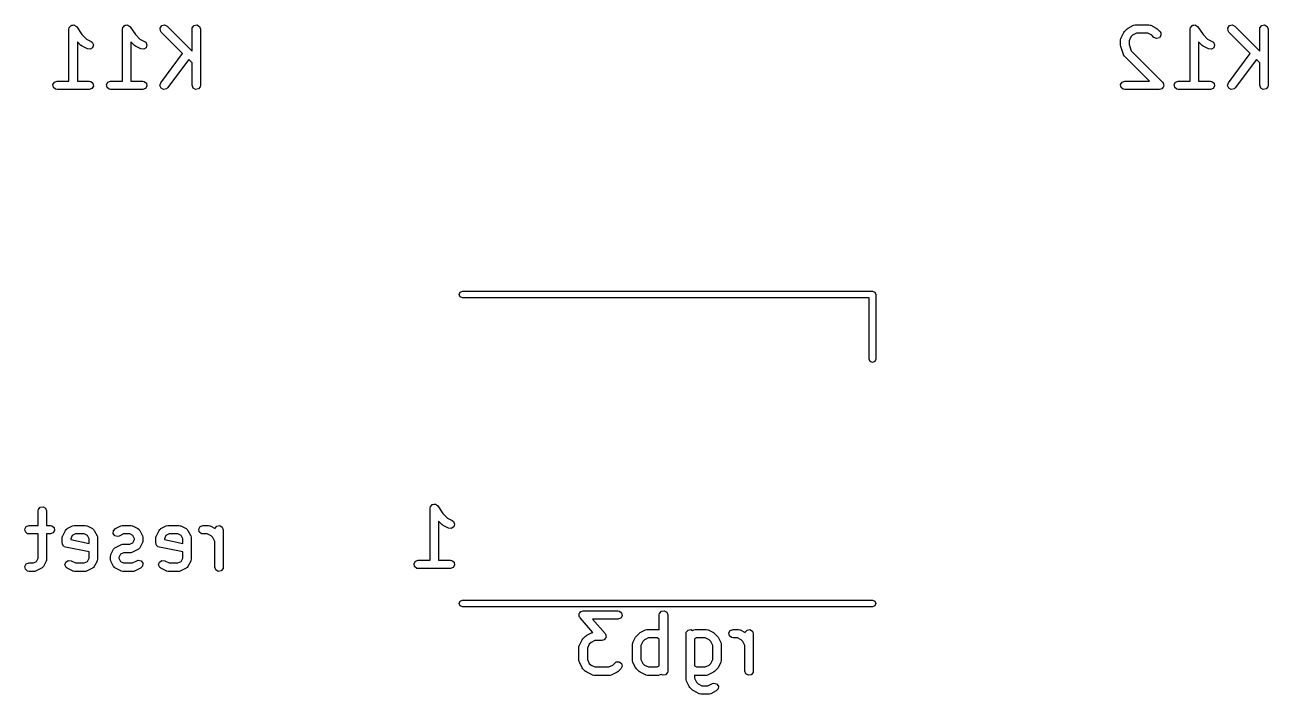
# Model space of a CAD drawing. Extents: x 129 to 198.8, y -112.3 to -31.2.
# Drawn here: x 176.66 to 198.79, y -111.96 to -100.05 of the extents above; entities that cross this region are included whole.
import ezdxf

# ---------------------------------------------------------------- set-up
doc = ezdxf.new("R2010")
doc.units = 0
doc.layers.add('BLACK', color=7, linetype='CONTINUOUS')

msp = doc.modelspace()

# ---------------------------------------------------------------- linework, layer by layer
at = {"layer": 'BLACK', "linetype": 'CONTINUOUS'}
for p, q in [((177.449, -100.127), (177.453, -100.102)), ((177.449, -101.052), (177.449, -100.127)), ((177.453, -100.102), (177.456, -100.098)), ((177.456, -100.098), (177.457, -100.094)), ((177.457, -100.094), (177.472, -100.079)), ((177.472, -100.079), (177.486, -100.062)), ((177.486, -100.062), (177.491, -100.062)), ((177.491, -100.062), (177.494, -100.059)), ((177.494, -100.059), (177.515, -100.057)), ((177.515, -100.057), (177.537, -100.054)), ((177.537, -100.054), (177.541, -100.056)), ((177.541, -100.056), (177.545, -100.055)), ((177.545, -100.055), (177.562, -100.068)), ((177.562, -100.068), (177.581, -100.079)), ((177.581, -100.079), (177.583, -100.083)), ((177.583, -100.083), (177.586, -100.086)), ((177.586, -100.086), (177.677, -100.222)), ((177.677, -100.222), (177.759, -100.304)), ((178.401, -100.127), (178.406, -100.102)), ((178.401, -101.052), (178.401, -100.127)), ((178.406, -100.102), (178.408, -100.098)), ((178.408, -100.098), (178.409, -100.094)), ((178.409, -100.094), (178.425, -100.079)), ((178.425, -100.079), (178.439, -100.062)), ((178.439, -100.062), (178.443, -100.062)), ((178.443, -100.062), (178.446, -100.059)), ((178.446, -100.059), (178.468, -100.057)), ((178.468, -100.057), (178.489, -100.054)), ((178.489, -100.054), (178.493, -100.056)), ((178.493, -100.056), (178.497, -100.055)), ((178.497, -100.055), (178.515, -100.068)), ((178.515, -100.068), (178.534, -100.079)), ((178.534, -100.079), (178.535, -100.083)), ((178.535, -100.083), (178.539, -100.086)), ((178.539, -100.086), (178.63, -100.222)), ((178.63, -100.222), (178.711, -100.304)), ((179.07, -100.108), (179.1, -100.066)), ((179.075, -100.159), (179.07, -100.108)), ((179.09, -100.18), (179.075, -100.159)), ((179.472, -100.563), (179.09, -100.18)), ((179.1, -100.066), (179.149, -100.053)), ((179.149, -100.053), (179.196, -100.074)), ((179.196, -100.074), (179.639, -100.518)), ((179.639, -100.127), (179.644, -100.102)), ((179.639, -100.518), (179.639, -100.127)), ((179.644, -100.102), (179.677, -100.062)), ((179.677, -100.062), (179.727, -100.054)), ((179.727, -100.054), (179.772, -100.079)), ((179.772, -100.079), (179.789, -100.127)), ((179.789, -100.127), (179.789, -101.127)), ((196.171, -100.284), (196.219, -100.189)), ((196.219, -100.189), (196.232, -100.171)), ((196.232, -100.171), (196.233, -100.17)), ((196.233, -100.17), (196.28, -100.122)), ((196.28, -100.122), (196.299, -100.109)), ((196.299, -100.109), (196.3, -100.108)), ((196.3, -100.108), (196.395, -100.06)), ((196.446, -100.202), (196.378, -100.237)), ((196.395, -100.06), (196.42, -100.053)), ((196.42, -100.053), (196.424, -100.054)), ((196.424, -100.054), (196.429, -100.052)), ((196.429, -100.052), (196.667, -100.052)), ((196.649, -100.202), (196.446, -100.202)), ((196.717, -100.237), (196.649, -100.202)), ((196.667, -100.052), (196.692, -100.057)), ((196.692, -100.057), (196.696, -100.06)), ((196.696, -100.06), (196.7, -100.06)), ((196.7, -100.06), (196.795, -100.108)), ((196.795, -100.108), (196.813, -100.121)), ((196.813, -100.121), (196.815, -100.122)), ((196.815, -100.122), (196.863, -100.17)), ((196.863, -100.17), (196.877, -100.191)), ((196.877, -100.191), (196.882, -100.242)), ((197.401, -100.127), (197.406, -100.102)), ((197.401, -101.052), (197.401, -100.127)), ((197.406, -100.102), (197.408, -100.098)), ((197.408, -100.098), (197.409, -100.094)), ((197.409, -100.094), (197.425, -100.079)), ((197.425, -100.079), (197.439, -100.062)), ((197.439, -100.062), (197.443, -100.062)), ((197.443, -100.062), (197.446, -100.059)), ((197.446, -100.059), (197.468, -100.057)), ((197.468, -100.057), (197.489, -100.054)), ((197.489, -100.054), (197.493, -100.056)), ((197.493, -100.056), (197.497, -100.055)), ((197.497, -100.055), (197.515, -100.068)), ((197.515, -100.068), (197.534, -100.079)), ((197.534, -100.079), (197.535, -100.083)), ((197.535, -100.083), (197.539, -100.086)), ((197.539, -100.086), (197.63, -100.222)), ((197.63, -100.222), (197.711, -100.304)), ((198.07, -100.108), (198.1, -100.066)), ((198.075, -100.159), (198.07, -100.108)), ((198.09, -100.18), (198.075, -100.159)), ((198.472, -100.563), (198.09, -100.18)), ((198.1, -100.066), (198.149, -100.053)), ((198.149, -100.053), (198.196, -100.074)), ((198.196, -100.074), (198.639, -100.518)), ((198.639, -100.127), (198.644, -100.102)), ((198.639, -100.518), (198.639, -100.127)), ((198.644, -100.102), (198.677, -100.062)), ((198.677, -100.062), (198.727, -100.054)), ((198.727, -100.054), (198.772, -100.079)), ((198.772, -100.079), (198.789, -100.127)), ((198.789, -100.127), (198.789, -101.127)), ((177.661, -100.419), (177.599, -100.356)), ((177.599, -100.356), (177.599, -101.052)), ((177.663, -100.419), (177.661, -100.419)), ((177.681, -100.433), (177.663, -100.419)), ((177.776, -100.48), (177.681, -100.433)), ((177.759, -100.304), (177.843, -100.346)), ((177.843, -100.346), (177.864, -100.362)), ((177.864, -100.362), (177.884, -100.409)), ((177.884, -100.409), (177.87, -100.458)), ((178.614, -100.419), (178.551, -100.356)), ((178.551, -100.356), (178.551, -101.052)), ((178.615, -100.419), (178.614, -100.419)), ((178.633, -100.433), (178.615, -100.419)), ((178.728, -100.48), (178.633, -100.433)), ((178.711, -100.304), (178.795, -100.346)), ((178.795, -100.346), (178.816, -100.362)), ((178.816, -100.362), (178.837, -100.409)), ((178.837, -100.409), (178.822, -100.458)), ((196.163, -100.318), (196.168, -100.292)), ((196.163, -100.413), (196.163, -100.318)), ((196.164, -100.415), (196.163, -100.413)), ((196.167, -100.437), (196.164, -100.415)), ((196.215, -100.58), (196.167, -100.437)), ((196.168, -100.292), (196.171, -100.289)), ((196.171, -100.289), (196.171, -100.284)), ((196.347, -100.267), (196.313, -100.336)), ((196.313, -100.336), (196.313, -100.401)), ((196.313, -100.401), (196.351, -100.515)), ((196.378, -100.237), (196.347, -100.267)), ((196.756, -100.276), (196.717, -100.237)), ((196.803, -100.297), (196.756, -100.276)), ((196.853, -100.284), (196.803, -100.297)), ((196.882, -100.242), (196.853, -100.284)), ((197.614, -100.419), (197.551, -100.356)), ((197.551, -100.356), (197.551, -101.052)), ((197.615, -100.419), (197.614, -100.419)), ((197.633, -100.433), (197.615, -100.419)), ((197.728, -100.48), (197.633, -100.433)), ((197.711, -100.304), (197.795, -100.346)), ((197.795, -100.346), (197.816, -100.362)), ((197.816, -100.362), (197.837, -100.409)), ((197.837, -100.409), (197.822, -100.458)), ((177.827, -100.486), (177.776, -100.48)), ((177.87, -100.458), (177.827, -100.486)), ((178.779, -100.486), (178.728, -100.48)), ((178.822, -100.458), (178.779, -100.486)), ((179.083, -101.082), (179.472, -100.563)), ((196.217, -100.583), (196.215, -100.58)), ((196.218, -100.588), (196.217, -100.583)), ((196.233, -100.609), (196.218, -100.588)), ((196.676, -101.052), (196.233, -100.609)), ((196.351, -100.515), (196.91, -101.074)), ((197.779, -100.486), (197.728, -100.48)), ((197.822, -100.458), (197.779, -100.486)), ((198.083, -101.082), (198.472, -100.563)), ((179.58, -100.67), (179.203, -101.172)), ((179.639, -100.73), (179.58, -100.67)), ((179.639, -101.127), (179.639, -100.73)), ((198.58, -100.67), (198.203, -101.172)), ((198.639, -100.73), (198.58, -100.67)), ((198.639, -101.127), (198.639, -100.73)), ((177.164, -101.114), (177.19, -101.07)), ((177.19, -101.07), (177.238, -101.052)), ((177.238, -101.052), (177.449, -101.052)), ((177.599, -101.052), (177.81, -101.052)), ((177.81, -101.052), (177.835, -101.057)), ((177.835, -101.057), (177.874, -101.09)), ((177.874, -101.09), (177.883, -101.14)), ((178.117, -101.114), (178.142, -101.07)), ((178.142, -101.07), (178.19, -101.052)), ((178.19, -101.052), (178.401, -101.052)), ((178.551, -101.052), (178.762, -101.052)), ((178.762, -101.052), (178.788, -101.057)), ((178.788, -101.057), (178.827, -101.09)), ((178.827, -101.09), (178.836, -101.14)), ((179.068, -101.131), (179.083, -101.082)), ((196.164, -101.114), (196.19, -101.07)), ((196.19, -101.07), (196.238, -101.052)), ((196.238, -101.052), (196.676, -101.052)), ((196.91, -101.074), (196.92, -101.088)), ((196.92, -101.088), (196.922, -101.09)), ((196.922, -101.09), (196.922, -101.092)), ((196.922, -101.092), (196.925, -101.096)), ((196.925, -101.096), (196.927, -101.118)), ((197.117, -101.114), (197.142, -101.07)), ((197.142, -101.07), (197.19, -101.052)), ((197.19, -101.052), (197.401, -101.052)), ((197.551, -101.052), (197.762, -101.052)), ((197.762, -101.052), (197.788, -101.057)), ((197.788, -101.057), (197.827, -101.09)), ((197.827, -101.09), (197.836, -101.14)), ((198.068, -101.131), (198.083, -101.082)), ((177.173, -101.165), (177.164, -101.114)), ((177.212, -101.198), (177.173, -101.165)), ((177.238, -101.202), (177.212, -101.198)), ((177.81, -101.202), (177.238, -101.202)), ((177.858, -101.185), (177.81, -101.202)), ((177.883, -101.14), (177.858, -101.185)), ((178.126, -101.165), (178.117, -101.114)), ((178.165, -101.198), (178.126, -101.165)), ((178.19, -101.202), (178.165, -101.198)), ((178.762, -101.202), (178.19, -101.202)), ((178.81, -101.185), (178.762, -101.202)), ((178.836, -101.14), (178.81, -101.185)), ((179.088, -101.179), (179.068, -101.131)), ((179.134, -101.202), (179.088, -101.179)), ((179.184, -101.19), (179.134, -101.202)), ((179.203, -101.172), (179.184, -101.19)), ((179.657, -101.176), (179.639, -101.127)), ((179.701, -101.201), (179.657, -101.176)), ((179.752, -101.192), (179.701, -101.201)), ((179.785, -101.153), (179.752, -101.192)), ((179.789, -101.127), (179.785, -101.153)), ((196.173, -101.165), (196.164, -101.114)), ((196.212, -101.198), (196.173, -101.165)), ((196.238, -101.202), (196.212, -101.198)), ((196.857, -101.202), (196.238, -101.202)), ((196.878, -101.195), (196.857, -101.202)), ((196.9, -101.189), (196.878, -101.195)), ((196.902, -101.186), (196.9, -101.189)), ((196.905, -101.185), (196.902, -101.186)), ((196.917, -101.165), (196.905, -101.185)), ((196.93, -101.147), (196.917, -101.165)), ((196.927, -101.118), (196.931, -101.14)), ((196.931, -101.14), (196.929, -101.143)), ((196.929, -101.143), (196.93, -101.147)), ((197.126, -101.165), (197.117, -101.114)), ((197.165, -101.198), (197.126, -101.165)), ((197.19, -101.202), (197.165, -101.198)), ((197.762, -101.202), (197.19, -101.202)), ((197.81, -101.185), (197.762, -101.202)), ((197.836, -101.14), (197.81, -101.185)), ((198.088, -101.179), (198.068, -101.131)), ((198.134, -101.202), (198.088, -101.179)), ((198.184, -101.19), (198.134, -101.202)), ((198.203, -101.172), (198.184, -101.19)), ((198.657, -101.176), (198.639, -101.127)), ((198.701, -101.201), (198.657, -101.176)), ((198.752, -101.192), (198.701, -101.201)), ((198.785, -101.153), (198.752, -101.192)), ((198.789, -101.127), (198.785, -101.153)), ((184.39, -104.85), (184.408, -104.808)), ((184.408, -104.892), (184.39, -104.85)), ((184.408, -104.808), (184.45, -104.79)), ((184.45, -104.79), (191.75, -104.79)), ((191.75, -104.79), (191.792, -104.808)), ((191.792, -104.808), (191.81, -104.85)), ((191.81, -104.85), (191.81, -106)), ((184.45, -104.91), (184.408, -104.892)), ((191.69, -104.91), (184.45, -104.91)), ((191.69, -106), (191.69, -104.91)), ((191.708, -106.042), (191.69, -106)), ((191.75, -106.06), (191.708, -106.042)), ((191.792, -106.042), (191.75, -106.06)), ((191.81, -106), (191.792, -106.042)), ((176.939, -108.637), (176.989, -108.629)), ((176.989, -108.629), (177.034, -108.654)), ((183.875, -108.652), (183.88, -108.627)), ((183.88, -108.627), (183.882, -108.623)), ((183.882, -108.623), (183.883, -108.619)), ((183.883, -108.619), (183.899, -108.604)), ((183.899, -108.604), (183.912, -108.587)), ((183.912, -108.587), (183.917, -108.587)), ((183.917, -108.587), (183.92, -108.584)), ((183.92, -108.584), (183.942, -108.582)), ((183.942, -108.582), (183.963, -108.579)), ((183.963, -108.579), (183.967, -108.581)), ((183.967, -108.581), (183.971, -108.58)), ((183.971, -108.58), (183.989, -108.593)), ((183.989, -108.593), (184.007, -108.604)), ((184.007, -108.604), (184.009, -108.608)), ((184.009, -108.608), (184.012, -108.611)), ((184.012, -108.611), (184.104, -108.747)), ((176.901, -108.702), (176.906, -108.677)), ((176.901, -108.961), (176.901, -108.702)), ((176.906, -108.677), (176.939, -108.637)), ((177.034, -108.654), (177.051, -108.702)), ((177.051, -108.702), (177.051, -108.961)), ((183.875, -109.577), (183.875, -108.652)), ((184.104, -108.747), (184.185, -108.829)), ((184.185, -108.829), (184.269, -108.871)), ((176.664, -109.023), (176.69, -108.978)), ((176.673, -109.073), (176.664, -109.023)), ((176.712, -109.106), (176.673, -109.073)), ((176.69, -108.978), (176.738, -108.961)), ((176.738, -108.961), (176.901, -108.961)), ((177.051, -108.961), (177.119, -108.961)), ((177.119, -108.961), (177.145, -108.965)), ((177.145, -108.965), (177.184, -108.998)), ((177.193, -109.049), (177.167, -109.093)), ((177.184, -108.998), (177.193, -109.049)), ((177.338, -109.145), (177.385, -109.05)), ((177.385, -109.05), (177.401, -109.029)), ((177.401, -109.029), (177.411, -109.024)), ((177.411, -109.024), (177.419, -109.016)), ((177.419, -109.016), (177.514, -108.969)), ((177.514, -108.969), (177.539, -108.961)), ((177.539, -108.961), (177.543, -108.962)), ((177.543, -108.962), (177.548, -108.961)), ((177.548, -108.961), (177.738, -108.961)), ((177.738, -108.961), (177.764, -108.965)), ((177.764, -108.965), (177.767, -108.968)), ((177.767, -108.968), (177.772, -108.969)), ((177.772, -108.969), (177.867, -109.016)), ((177.867, -109.016), (177.888, -109.032)), ((177.888, -109.032), (177.892, -109.042)), ((177.892, -109.042), (177.9, -109.05)), ((177.9, -109.05), (177.948, -109.145)), ((178.238, -109.105), (178.241, -109.054)), ((178.241, -109.054), (178.276, -109.016)), ((178.276, -109.016), (178.371, -108.969)), ((178.371, -108.969), (178.396, -108.961)), ((178.396, -108.961), (178.401, -108.962)), ((178.401, -108.962), (178.405, -108.961)), ((178.405, -108.961), (178.548, -108.961)), ((178.548, -108.961), (178.573, -108.965)), ((178.573, -108.965), (178.577, -108.968)), ((178.577, -108.968), (178.581, -108.969)), ((178.581, -108.969), (178.676, -109.016)), ((178.676, -109.016), (178.697, -109.032)), ((178.697, -109.032), (178.702, -109.042)), ((178.702, -109.042), (178.71, -109.05)), ((178.71, -109.05), (178.758, -109.145)), ((179.004, -109.145), (179.052, -109.05)), ((179.052, -109.05), (179.067, -109.029)), ((179.067, -109.029), (179.078, -109.024)), ((179.078, -109.024), (179.086, -109.016)), ((179.086, -109.016), (179.181, -108.969)), ((179.181, -108.969), (179.206, -108.961)), ((179.206, -108.961), (179.21, -108.962)), ((179.21, -108.962), (179.214, -108.961)), ((179.214, -108.961), (179.405, -108.961)), ((179.405, -108.961), (179.43, -108.965)), ((179.43, -108.965), (179.434, -108.968)), ((179.434, -108.968), (179.438, -108.969)), ((179.438, -108.969), (179.534, -109.016)), ((179.534, -109.016), (179.554, -109.032)), ((179.554, -109.032), (179.559, -109.042)), ((179.559, -109.042), (179.567, -109.05)), ((179.567, -109.05), (179.615, -109.145)), ((179.759, -109.023), (179.785, -108.978)), ((179.768, -109.073), (179.759, -109.023)), ((179.808, -109.106), (179.768, -109.073)), ((179.785, -108.978), (179.833, -108.961)), ((179.833, -108.961), (179.929, -108.961)), ((179.929, -108.961), (179.954, -108.965)), ((179.954, -108.965), (179.958, -108.968)), ((179.958, -108.968), (179.962, -108.969)), ((179.962, -108.969), (180.048, -109.012)), ((180.048, -109.012), (180.049, -109.01)), ((180.049, -109.01), (180.082, -108.971)), ((180.082, -108.971), (180.132, -108.962)), ((180.132, -108.962), (180.177, -108.988)), ((180.177, -108.988), (180.194, -109.036)), ((180.194, -109.036), (180.194, -109.702)), ((184.087, -108.944), (184.025, -108.881)), ((184.025, -108.881), (184.025, -109.577)), ((184.089, -108.944), (184.087, -108.944)), ((184.107, -108.958), (184.089, -108.944)), ((184.202, -109.005), (184.107, -108.958)), ((184.253, -109.011), (184.202, -109.005)), ((184.296, -108.983), (184.253, -109.011)), ((184.269, -108.871), (184.29, -108.887)), ((184.29, -108.887), (184.311, -108.934)), ((184.311, -108.934), (184.296, -108.983)), ((176.738, -109.111), (176.712, -109.106)), ((176.901, -109.111), (176.738, -109.111)), ((176.901, -109.542), (176.901, -109.111)), ((177.119, -109.111), (177.051, -109.111)), ((177.051, -109.111), (177.051, -109.56)), ((177.167, -109.093), (177.119, -109.111)), ((177.33, -109.179), (177.334, -109.153)), ((177.33, -109.274), (177.33, -109.179)), ((177.334, -109.285), (177.33, -109.274)), ((177.334, -109.153), (177.337, -109.149)), ((177.334, -109.298), (177.334, -109.285)), ((177.337, -109.149), (177.338, -109.145)), ((177.508, -109.139), (177.48, -109.196)), ((177.48, -109.196), (177.48, -109.212)), ((177.48, -109.212), (177.806, -109.278)), ((177.565, -109.111), (177.508, -109.139)), ((177.72, -109.111), (177.565, -109.111)), ((177.777, -109.139), (177.72, -109.111)), ((177.806, -109.196), (177.777, -109.139)), ((177.806, -109.278), (177.806, -109.196)), ((177.948, -109.145), (177.955, -109.17)), ((177.955, -109.17), (177.954, -109.174)), ((177.954, -109.174), (177.956, -109.179)), ((177.956, -109.179), (177.956, -109.56)), ((178.268, -109.146), (178.238, -109.105)), ((178.318, -109.158), (178.268, -109.146)), ((178.343, -109.15), (178.318, -109.158)), ((178.422, -109.111), (178.343, -109.15)), ((178.371, -109.302), (178.396, -109.295)), ((178.396, -109.295), (178.401, -109.296)), ((178.401, -109.296), (178.405, -109.294)), ((178.405, -109.294), (178.53, -109.294)), ((178.53, -109.111), (178.422, -109.111)), ((178.587, -109.139), (178.53, -109.111)), ((178.53, -109.294), (178.587, -109.266)), ((178.615, -109.196), (178.587, -109.139)), ((178.587, -109.266), (178.615, -109.208)), ((178.615, -109.208), (178.615, -109.196)), ((178.758, -109.26), (178.71, -109.355)), ((178.758, -109.145), (178.765, -109.17)), ((178.761, -109.252), (178.758, -109.255)), ((178.758, -109.255), (178.758, -109.26)), ((178.765, -109.226), (178.761, -109.252)), ((178.765, -109.17), (178.764, -109.174)), ((178.764, -109.174), (178.765, -109.179)), ((178.765, -109.179), (178.765, -109.226)), ((178.996, -109.179), (179.001, -109.153)), ((178.996, -109.274), (178.996, -109.179)), ((179.001, -109.285), (178.996, -109.274)), ((179, -109.298), (179.001, -109.285)), ((179.001, -109.153), (179.004, -109.149)), ((179.004, -109.149), (179.004, -109.145)), ((179.175, -109.139), (179.146, -109.196)), ((179.146, -109.196), (179.146, -109.212)), ((179.146, -109.212), (179.473, -109.278)), ((179.232, -109.111), (179.175, -109.139)), ((179.387, -109.111), (179.232, -109.111)), ((179.444, -109.139), (179.387, -109.111)), ((179.473, -109.196), (179.444, -109.139)), ((179.473, -109.278), (179.473, -109.196)), ((179.615, -109.145), (179.622, -109.17)), ((179.622, -109.17), (179.621, -109.174)), ((179.621, -109.174), (179.623, -109.179)), ((179.623, -109.179), (179.623, -109.56)), ((179.833, -109.111), (179.808, -109.106)), ((179.911, -109.111), (179.833, -109.111)), ((179.979, -109.145), (179.911, -109.111)), ((180.01, -109.175), (179.979, -109.145)), ((180.044, -109.244), (180.01, -109.175)), ((180.044, -109.702), (180.044, -109.244)), ((177.343, -109.309), (177.334, -109.298)), ((177.347, -109.322), (177.343, -109.309)), ((177.358, -109.328), (177.347, -109.322)), ((177.366, -109.338), (177.358, -109.328)), ((177.39, -109.347), (177.366, -109.338)), ((177.806, -109.431), (177.39, -109.347)), ((177.806, -109.542), (177.806, -109.431)), ((178.187, -109.512), (178.191, -109.486)), ((178.187, -109.56), (178.187, -109.512)), ((178.191, -109.486), (178.194, -109.483)), ((178.194, -109.483), (178.195, -109.478)), ((178.195, -109.478), (178.242, -109.383)), ((178.242, -109.383), (178.258, -109.362)), ((178.258, -109.362), (178.268, -109.358)), ((178.268, -109.358), (178.276, -109.35)), ((178.276, -109.35), (178.371, -109.302)), ((178.365, -109.473), (178.337, -109.53)), ((178.422, -109.444), (178.365, -109.473)), ((178.548, -109.444), (178.422, -109.444)), ((178.552, -109.443), (178.548, -109.444)), ((178.556, -109.444), (178.552, -109.443)), ((178.581, -109.436), (178.556, -109.444)), ((178.676, -109.389), (178.581, -109.436)), ((178.684, -109.38), (178.676, -109.389)), ((178.694, -109.376), (178.684, -109.38)), ((178.71, -109.355), (178.694, -109.376)), ((179.009, -109.309), (179, -109.298)), ((179.014, -109.322), (179.009, -109.309)), ((179.025, -109.328), (179.014, -109.322)), ((179.032, -109.338), (179.025, -109.328)), ((179.057, -109.347), (179.032, -109.338)), ((179.473, -109.431), (179.057, -109.347)), ((179.473, -109.542), (179.473, -109.431)), ((176.664, -109.689), (176.69, -109.645)), ((176.673, -109.74), (176.664, -109.689)), ((176.712, -109.773), (176.673, -109.74)), ((176.69, -109.645), (176.738, -109.627)), ((176.738, -109.627), (176.816, -109.627)), ((176.816, -109.627), (176.873, -109.599)), ((176.962, -109.722), (176.867, -109.769)), ((176.873, -109.599), (176.901, -109.542)), ((176.97, -109.714), (176.962, -109.722)), ((176.98, -109.709), (176.97, -109.714)), ((176.996, -109.688), (176.98, -109.709)), ((177.043, -109.593), (176.996, -109.688)), ((177.044, -109.589), (177.043, -109.593)), ((177.047, -109.585), (177.044, -109.589)), ((177.051, -109.56), (177.047, -109.585)), ((177.378, -109.659), (177.392, -109.61)), ((177.398, -109.706), (177.378, -109.659)), ((177.392, -109.61), (177.435, -109.582)), ((177.419, -109.722), (177.398, -109.706)), ((177.514, -109.769), (177.419, -109.722)), ((177.435, -109.582), (177.486, -109.588)), ((177.486, -109.588), (177.565, -109.627)), ((177.565, -109.627), (177.72, -109.627)), ((177.72, -109.627), (177.777, -109.599)), ((177.867, -109.722), (177.772, -109.769)), ((177.777, -109.599), (177.806, -109.542)), ((177.875, -109.714), (177.867, -109.722)), ((177.885, -109.709), (177.875, -109.714)), ((177.9, -109.688), (177.885, -109.709)), ((177.948, -109.593), (177.9, -109.688)), ((177.949, -109.589), (177.948, -109.593)), ((177.951, -109.585), (177.949, -109.589)), ((177.956, -109.56), (177.951, -109.585)), ((178.188, -109.564), (178.187, -109.56)), ((178.187, -109.568), (178.188, -109.564)), ((178.195, -109.593), (178.187, -109.568)), ((178.242, -109.688), (178.195, -109.593)), ((178.251, -109.696), (178.242, -109.688)), ((178.255, -109.706), (178.251, -109.696)), ((178.276, -109.722), (178.255, -109.706)), ((178.371, -109.769), (178.276, -109.722)), ((178.337, -109.53), (178.337, -109.542)), ((178.337, -109.542), (178.365, -109.599)), ((178.365, -109.599), (178.422, -109.627)), ((178.422, -109.627), (178.578, -109.627)), ((178.578, -109.627), (178.657, -109.588)), ((178.724, -109.722), (178.629, -109.769)), ((178.657, -109.588), (178.682, -109.58)), ((178.682, -109.58), (178.732, -109.592)), ((178.759, -109.685), (178.724, -109.722)), ((178.732, -109.592), (178.762, -109.633)), ((178.762, -109.633), (178.759, -109.685)), ((179.044, -109.659), (179.059, -109.61)), ((179.065, -109.706), (179.044, -109.659)), ((179.059, -109.61), (179.102, -109.582)), ((179.086, -109.722), (179.065, -109.706)), ((179.181, -109.769), (179.086, -109.722)), ((179.102, -109.582), (179.153, -109.588)), ((179.153, -109.588), (179.232, -109.627)), ((179.232, -109.627), (179.387, -109.627)), ((179.387, -109.627), (179.444, -109.599)), ((179.534, -109.722), (179.438, -109.769)), ((179.444, -109.599), (179.473, -109.542)), ((179.541, -109.714), (179.534, -109.722)), ((179.552, -109.709), (179.541, -109.714)), ((179.567, -109.688), (179.552, -109.709)), ((179.615, -109.593), (179.567, -109.688)), ((179.618, -109.585), (179.615, -109.589)), ((179.615, -109.589), (179.615, -109.593)), ((179.623, -109.56), (179.618, -109.585)), ((180.062, -109.751), (180.044, -109.702)), ((180.19, -109.728), (180.157, -109.767)), ((180.194, -109.702), (180.19, -109.728)), ((183.59, -109.639), (183.616, -109.595)), ((183.599, -109.69), (183.59, -109.639)), ((183.639, -109.723), (183.599, -109.69)), ((183.616, -109.595), (183.664, -109.577)), ((183.664, -109.727), (183.639, -109.723)), ((183.664, -109.577), (183.875, -109.577)), ((184.236, -109.727), (183.664, -109.727)), ((184.025, -109.577), (184.236, -109.577)), ((184.236, -109.577), (184.261, -109.582)), ((184.284, -109.71), (184.236, -109.727)), ((184.261, -109.582), (184.301, -109.615)), ((184.31, -109.665), (184.284, -109.71)), ((184.301, -109.615), (184.31, -109.665)), ((176.738, -109.777), (176.712, -109.773)), ((176.833, -109.777), (176.738, -109.777)), ((176.838, -109.776), (176.833, -109.777)), ((176.842, -109.777), (176.838, -109.776)), ((176.867, -109.769), (176.842, -109.777)), ((177.519, -109.77), (177.514, -109.769)), ((177.522, -109.773), (177.519, -109.77)), ((177.548, -109.777), (177.522, -109.773)), ((177.738, -109.777), (177.548, -109.777)), ((177.742, -109.776), (177.738, -109.777)), ((177.747, -109.777), (177.742, -109.776)), ((177.772, -109.769), (177.747, -109.777)), ((178.376, -109.77), (178.371, -109.769)), ((178.379, -109.773), (178.376, -109.77)), ((178.405, -109.777), (178.379, -109.773)), ((178.595, -109.777), (178.405, -109.777)), ((178.599, -109.776), (178.595, -109.777)), ((178.604, -109.777), (178.599, -109.776)), ((178.629, -109.769), (178.604, -109.777)), ((179.185, -109.77), (179.181, -109.769)), ((179.189, -109.773), (179.185, -109.77)), ((179.214, -109.777), (179.189, -109.773)), ((179.405, -109.777), (179.214, -109.777)), ((179.409, -109.776), (179.405, -109.777)), ((179.413, -109.777), (179.409, -109.776)), ((179.438, -109.769), (179.413, -109.777)), ((180.106, -109.776), (180.062, -109.751)), ((180.157, -109.767), (180.106, -109.776)), ((184.39, -110.35), (184.408, -110.308)), ((184.408, -110.392), (184.39, -110.35)), ((184.408, -110.308), (184.45, -110.29)), ((184.45, -110.41), (184.408, -110.392)), ((184.45, -110.29), (191.75, -110.29)), ((191.75, -110.29), (191.792, -110.308)), ((191.792, -110.392), (191.75, -110.41)), ((191.792, -110.308), (191.81, -110.35)), ((191.81, -110.35), (191.792, -110.392)), ((191.75, -110.41), (184.45, -110.41)), ((186.526, -110.539), (186.529, -110.534)), ((186.53, -110.559), (186.526, -110.539)), ((186.529, -110.528), (186.542, -110.512)), ((186.529, -110.534), (186.529, -110.528)), ((186.53, -110.579), (186.53, -110.559)), ((186.535, -110.587), (186.53, -110.579)), ((186.535, -110.59), (186.535, -110.587)), ((186.538, -110.592), (186.535, -110.59)), ((186.544, -110.602), (186.538, -110.592)), ((186.542, -110.512), (186.552, -110.495)), ((186.771, -110.862), (186.544, -110.602)), ((186.552, -110.495), (186.557, -110.493)), ((186.557, -110.493), (186.561, -110.488)), ((186.561, -110.488), (186.581, -110.484)), ((186.581, -110.484), (186.6, -110.477)), ((186.6, -110.477), (187.219, -110.477)), ((187.219, -110.477), (187.245, -110.482)), ((187.267, -110.61), (187.219, -110.627)), ((187.245, -110.482), (187.284, -110.515)), ((187.293, -110.565), (187.267, -110.61)), ((187.284, -110.515), (187.293, -110.565)), ((187.954, -110.552), (187.958, -110.527)), ((187.954, -110.814), (187.954, -110.552)), ((187.958, -110.527), (187.991, -110.487)), ((187.991, -110.487), (188.042, -110.479)), ((188.042, -110.479), (188.086, -110.504)), ((188.086, -110.504), (188.104, -110.552)), ((188.104, -110.552), (188.104, -111.552)), ((187.219, -110.627), (186.765, -110.627)), ((186.765, -110.627), (186.99, -110.884)), ((187.614, -110.866), (187.709, -110.819)), ((187.709, -110.819), (187.734, -110.811)), ((187.734, -110.811), (187.739, -110.812)), ((187.739, -110.812), (187.743, -110.811)), ((187.743, -110.811), (187.933, -110.811)), ((187.933, -110.811), (187.954, -110.814)), ((188.434, -110.86), (188.467, -110.821)), ((188.467, -110.821), (188.518, -110.812)), ((188.518, -110.812), (188.547, -110.829)), ((188.547, -110.829), (188.566, -110.819)), ((188.566, -110.819), (188.591, -110.811)), ((188.591, -110.811), (188.596, -110.812)), ((188.596, -110.812), (188.6, -110.811)), ((188.6, -110.811), (188.79, -110.811)), ((188.79, -110.811), (188.816, -110.815)), ((188.816, -110.815), (188.82, -110.818)), ((188.82, -110.818), (188.824, -110.819)), ((188.824, -110.819), (188.919, -110.866)), ((189.193, -110.873), (189.218, -110.828)), ((189.218, -110.828), (189.267, -110.811)), ((189.267, -110.811), (189.362, -110.811)), ((189.362, -110.811), (189.388, -110.815)), ((189.388, -110.815), (189.391, -110.818)), ((189.391, -110.818), (189.395, -110.819)), ((189.395, -110.819), (189.482, -110.862)), ((189.482, -110.86), (189.515, -110.821)), ((189.515, -110.821), (189.565, -110.812)), ((189.565, -110.812), (189.61, -110.838)), ((189.61, -110.838), (189.627, -110.886)), ((186.533, -111.09), (186.581, -110.995)), ((186.581, -110.995), (186.594, -110.977)), ((186.594, -110.977), (186.595, -110.976)), ((186.595, -110.976), (186.642, -110.928)), ((186.642, -110.928), (186.661, -110.915)), ((186.661, -110.915), (186.662, -110.914)), ((186.662, -110.914), (186.757, -110.866)), ((186.74, -111.043), (186.709, -111.073)), ((186.808, -111.008), (186.74, -111.043)), ((186.757, -110.866), (186.771, -110.862)), ((186.933, -111.008), (186.808, -111.008)), ((186.952, -111.001), (186.933, -111.008)), ((186.972, -110.997), (186.952, -111.001)), ((186.976, -110.993), (186.972, -110.997)), ((186.982, -110.991), (186.976, -110.993)), ((186.992, -110.973), (186.982, -110.991)), ((186.99, -110.884), (186.996, -110.894)), ((187.004, -110.958), (186.992, -110.973)), ((186.996, -110.894), (186.998, -110.896)), ((186.998, -110.896), (186.999, -110.899)), ((186.999, -110.899), (187.003, -110.906)), ((187.003, -110.906), (187.004, -110.926)), ((187.004, -110.926), (187.007, -110.946)), ((187.007, -110.946), (187.004, -110.952)), ((187.004, -110.952), (187.004, -110.958)), ((187.477, -111.076), (187.482, -111.051)), ((187.482, -111.051), (187.485, -111.047)), ((187.485, -111.043), (187.533, -110.947)), ((187.485, -111.047), (187.485, -111.043)), ((187.533, -110.947), (187.546, -110.929)), ((187.546, -110.929), (187.547, -110.928)), ((187.547, -110.928), (187.595, -110.88)), ((187.595, -110.88), (187.613, -110.867)), ((187.613, -110.867), (187.614, -110.866)), ((187.662, -111.025), (187.627, -111.094)), ((187.692, -110.995), (187.662, -111.025)), ((187.761, -110.961), (187.692, -110.995)), ((187.916, -110.961), (187.761, -110.961)), ((187.954, -110.98), (187.916, -110.961)), ((187.954, -111.458), (187.954, -110.98)), ((188.43, -110.886), (188.434, -110.86)), ((188.43, -111.695), (188.43, -110.886)), ((188.618, -110.961), (188.58, -110.98)), ((188.58, -110.98), (188.58, -111.458)), ((188.773, -110.961), (188.618, -110.961)), ((188.841, -110.995), (188.773, -110.961)), ((188.872, -111.025), (188.841, -110.995)), ((188.906, -111.094), (188.872, -111.025)), ((188.919, -110.866), (188.937, -110.88)), ((188.937, -110.88), (188.939, -110.88)), ((188.939, -110.88), (188.986, -110.928)), ((188.986, -110.928), (188.999, -110.946)), ((188.999, -110.946), (189, -110.947)), ((189, -110.947), (189.048, -111.043)), ((189.048, -111.043), (189.055, -111.068)), ((189.202, -110.923), (189.193, -110.873)), ((189.241, -110.956), (189.202, -110.923)), ((189.267, -110.961), (189.241, -110.956)), ((189.344, -110.961), (189.267, -110.961)), ((189.413, -110.995), (189.344, -110.961)), ((189.443, -111.025), (189.413, -110.995)), ((189.477, -111.094), (189.443, -111.025)), ((189.482, -110.862), (189.482, -110.86)), ((189.627, -110.886), (189.627, -111.552)), ((186.525, -111.124), (186.53, -111.098)), ((186.525, -111.362), (186.525, -111.124)), ((186.53, -111.098), (186.532, -111.095)), ((186.532, -111.095), (186.533, -111.09)), ((186.709, -111.073), (186.675, -111.142)), ((186.675, -111.142), (186.675, -111.344)), ((187.477, -111.362), (187.477, -111.076)), ((187.627, -111.094), (187.627, -111.344)), ((188.906, -111.344), (188.906, -111.094)), ((189.055, -111.068), (189.054, -111.072)), ((189.054, -111.072), (189.056, -111.076)), ((189.056, -111.076), (189.056, -111.362)), ((189.477, -111.552), (189.477, -111.094)), ((186.527, -111.366), (186.525, -111.362)), ((186.525, -111.37), (186.527, -111.366)), ((186.533, -111.395), (186.525, -111.37)), ((186.581, -111.491), (186.533, -111.395)), ((186.582, -111.492), (186.581, -111.491)), ((186.595, -111.51), (186.582, -111.492)), ((186.642, -111.558), (186.595, -111.51)), ((186.675, -111.344), (186.709, -111.413)), ((186.709, -111.413), (186.74, -111.443)), ((186.74, -111.443), (186.808, -111.477)), ((186.808, -111.477), (187.058, -111.477)), ((187.058, -111.477), (187.127, -111.443)), ((187.127, -111.443), (187.166, -111.404)), ((187.166, -111.404), (187.187, -111.389)), ((187.187, -111.389), (187.238, -111.385)), ((187.272, -111.51), (187.224, -111.558)), ((187.238, -111.385), (187.28, -111.414)), ((187.294, -111.464), (187.272, -111.51)), ((187.28, -111.414), (187.294, -111.464)), ((187.479, -111.366), (187.477, -111.362)), ((187.478, -111.37), (187.479, -111.366)), ((187.485, -111.395), (187.478, -111.37)), ((187.533, -111.491), (187.485, -111.395)), ((187.534, -111.492), (187.533, -111.491)), ((187.547, -111.51), (187.534, -111.492)), ((187.595, -111.558), (187.547, -111.51)), ((187.627, -111.344), (187.662, -111.413)), ((187.662, -111.413), (187.692, -111.443)), ((187.692, -111.443), (187.761, -111.477)), ((187.761, -111.477), (187.916, -111.477)), ((187.916, -111.477), (187.954, -111.458)), ((188.58, -111.458), (188.618, -111.477)), ((188.618, -111.477), (188.773, -111.477)), ((188.773, -111.477), (188.841, -111.443)), ((188.841, -111.443), (188.872, -111.413)), ((188.872, -111.413), (188.906, -111.344)), ((188.986, -111.51), (188.939, -111.558)), ((188.987, -111.509), (188.986, -111.51)), ((189, -111.491), (188.987, -111.509)), ((189.048, -111.395), (189, -111.491)), ((189.049, -111.391), (189.048, -111.395)), ((189.051, -111.388), (189.049, -111.391)), ((189.056, -111.362), (189.051, -111.388)), ((186.644, -111.558), (186.642, -111.558)), ((186.662, -111.572), (186.644, -111.558)), ((186.757, -111.619), (186.662, -111.572)), ((186.761, -111.62), (186.757, -111.619)), ((186.765, -111.623), (186.761, -111.62)), ((186.79, -111.627), (186.765, -111.623)), ((187.076, -111.627), (186.79, -111.627)), ((187.08, -111.626), (187.076, -111.627)), ((187.085, -111.627), (187.08, -111.626)), ((187.11, -111.619), (187.085, -111.627)), ((187.205, -111.572), (187.11, -111.619)), ((187.206, -111.571), (187.205, -111.572)), ((187.224, -111.558), (187.206, -111.571)), ((187.596, -111.558), (187.595, -111.558)), ((187.614, -111.572), (187.596, -111.558)), ((187.709, -111.619), (187.614, -111.572)), ((187.714, -111.62), (187.709, -111.619)), ((187.717, -111.623), (187.714, -111.62)), ((187.743, -111.627), (187.717, -111.623)), ((187.933, -111.627), (187.743, -111.627)), ((187.938, -111.626), (187.933, -111.627)), ((187.942, -111.627), (187.938, -111.626)), ((187.967, -111.619), (187.942, -111.627)), ((187.987, -111.61), (187.967, -111.619)), ((188.016, -111.626), (187.987, -111.61)), ((188.066, -111.617), (188.016, -111.626)), ((188.099, -111.578), (188.066, -111.617)), ((188.104, -111.552), (188.099, -111.578)), ((188.431, -111.699), (188.43, -111.695)), ((188.43, -111.704), (188.431, -111.699)), ((188.438, -111.729), (188.43, -111.704)), ((188.485, -111.824), (188.438, -111.729)), ((188.6, -111.627), (188.58, -111.624)), ((188.58, -111.624), (188.58, -111.678)), ((188.58, -111.678), (188.614, -111.746)), ((188.79, -111.627), (188.6, -111.627)), ((188.795, -111.626), (188.79, -111.627)), ((188.799, -111.627), (188.795, -111.626)), ((188.824, -111.619), (188.799, -111.627)), ((188.919, -111.572), (188.824, -111.619)), ((188.92, -111.571), (188.919, -111.572)), ((188.939, -111.558), (188.92, -111.571)), ((189.495, -111.601), (189.477, -111.552)), ((189.539, -111.626), (189.495, -111.601)), ((189.59, -111.617), (189.539, -111.626)), ((189.623, -111.578), (189.59, -111.617)), ((189.627, -111.552), (189.623, -111.578)), ((188.486, -111.825), (188.485, -111.824)), ((188.499, -111.844), (188.486, -111.825)), ((188.547, -111.891), (188.499, -111.844)), ((188.548, -111.892), (188.547, -111.891)), ((188.566, -111.905), (188.548, -111.892)), ((188.662, -111.953), (188.566, -111.905)), ((188.614, -111.746), (188.644, -111.776)), ((188.644, -111.776), (188.713, -111.811)), ((188.713, -111.811), (188.82, -111.811)), ((188.82, -111.811), (188.9, -111.771)), ((188.967, -111.905), (188.872, -111.953)), ((188.9, -111.771), (188.925, -111.764)), ((188.925, -111.764), (188.975, -111.776)), ((189.002, -111.868), (188.967, -111.905)), ((188.975, -111.776), (189.005, -111.817)), ((189.005, -111.817), (189.002, -111.868)), ((188.666, -111.953), (188.662, -111.953)), ((188.67, -111.956), (188.666, -111.953)), ((188.695, -111.961), (188.67, -111.956)), ((188.838, -111.961), (188.695, -111.961)), ((188.842, -111.959), (188.838, -111.961)), ((188.847, -111.96), (188.842, -111.959)), ((188.872, -111.953), (188.847, -111.96))]:
    msp.add_line(p, q, dxfattribs=at)

doc.saveas('drawing.dxf')
